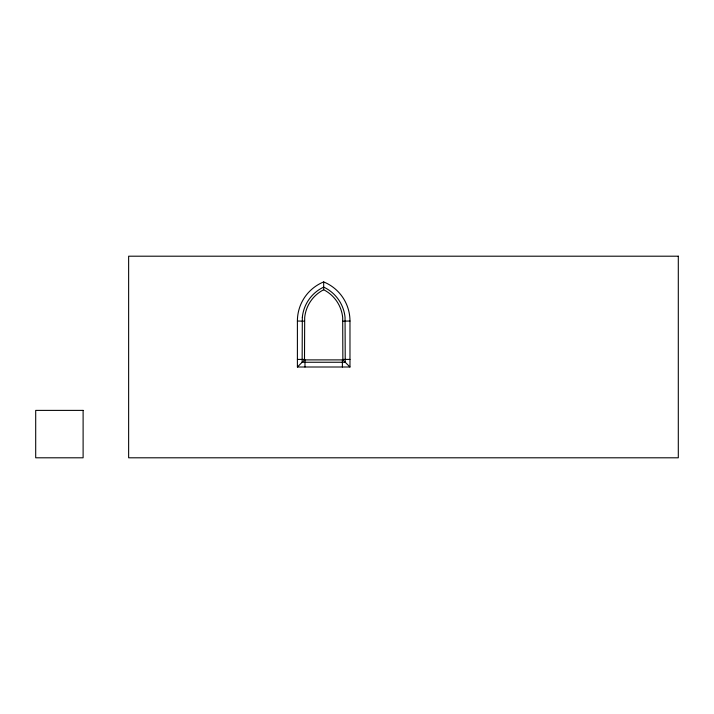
<?xml version="1.0" encoding="UTF-8"?>
<svg xmlns="http://www.w3.org/2000/svg" width="714" height="714" viewBox="0 0 714 714"><rect width="100%" height="100%" fill="white"/><g stroke="black" fill="none" stroke-linecap="round" stroke-linejoin="round"><path stroke-width="1.07" d="M297.399 367.005L304.503 359.892L304.691 317.551A35.084 35.084 0 0 1 323.237 289.982L324.138 289.982A35.084 35.084 0 0 1 342.684 317.551L342.863 359.892L349.976 367.005L349.976 321.014A42.197 42.197 0 0 0 323.683 281.923A42.197 42.197 0 0 0 297.399 321.014L297.399 367.005L349.976 367.005M342.863 321.184L349.976 321.014M297.399 359.41L304.503 359.41M342.863 359.41L349.976 359.41M304.503 359.892L342.863 359.892M297.399 321.014L304.503 321.184M342.39 359.892L342.39 367.005M323.683 281.923L323.683 289.768M304.985 359.892L304.985 367.005M302.325 317.319L302.138 362.257L345.237 362.257L345.049 317.319A37.458 37.458 0 0 0 325.245 287.885L323.683 287.153L322.13 287.885A37.458 37.458 0 0 0 302.325 317.319M678.3 256.201L128.636 256.201L128.636 457.799L678.3 457.799L678.3 256.201M83.11 410.389L35.7 410.389L35.7 457.799L83.11 457.799L83.11 410.389"/></g></svg>
